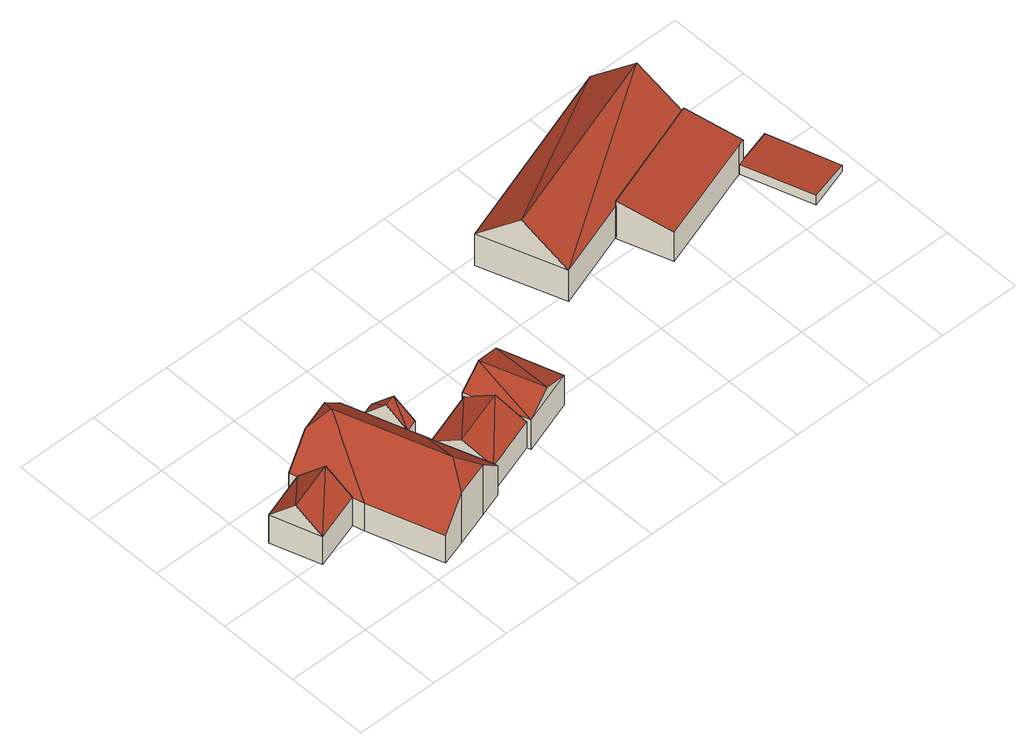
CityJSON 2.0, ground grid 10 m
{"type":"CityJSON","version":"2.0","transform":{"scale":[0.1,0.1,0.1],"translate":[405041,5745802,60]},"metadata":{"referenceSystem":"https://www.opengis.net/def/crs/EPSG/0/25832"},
"CityObjects":{
"building1":{"type":"Building","attributes":{"Geometrietyp2DReferenz":"3000","Gemeindeschluessel":"05570016","function":"31001_1000"},"children":["building1-1","building1-2"]},
"building1-1":{"type":"BuildingPart","attributes":{"roofType":"3300","measuredHeight":9.33},"parents":["building1"],"geometry":[{"type":"Solid","lod":"2","boundaries":[[[[0,1,2,3]],[[4,5,1,0]],[[6,7,5,4]],[[8,9,7,6]],[[10,11,9,8]],[[12,13,11,10]],[[14,15,13,12]],[[16,17,15,14]],[[18,19,17,16]],[[20,21,19,18]],[[22,23,21,20]],[[24,25,23,22]],[[26,27,25,24]],[[28,29,27,26]],[[3,2,30,31]],[[20,32,22]],[[0,33,4]],[[18,16,14,12,32,20]],[[10,8,6,4,33,32,12]],[[24,22,32,33,26]],[[3,31,28,26,33,0]],[[1,5,7,9,11,13,15,17,19,21,23,25,27,29,30,2]],[[30,29,28,31]]]],"semantics":{"surfaces":[{"type":"WallSurface"},{"type":"RoofSurface"},{"type":"GroundSurface"},{"type":"ClosureSurface"}],"values":[[0,0,0,0,0,0,0,0,0,0,0,0,0,0,0,1,1,1,1,1,1,2,3]]}}]},
"building1-2":{"type":"BuildingPart","attributes":{"roofType":"3100","measuredHeight":7.11},"parents":["building1"],"geometry":[{"type":"Solid","lod":"2","boundaries":[[[[34,31,30,35,36]],[[37,38,29,28,39]],[[36,35,38,37]],[[34,40,39]],[[37,41,36]],[[41,40,34]],[[34,36,41]],[[37,39,40]],[[40,41,37]],[[30,29,38,35]],[[31,34,39,28]],[[29,30,31,28]]]],"semantics":{"surfaces":[{"type":"WallSurface"},{"type":"RoofSurface"},{"type":"GroundSurface"},{"type":"ClosureSurface"}],"values":[[0,0,0,0,0,1,1,1,1,2,0,3]]}}]},
"building2":{"type":"Building","attributes":{"Gemeindeschluessel":"05570016","Geometrietyp2DReferenz":"3000","function":"51009_1610","roofType":"3100","measuredHeight":6.62},"geometry":[{"type":"Solid","lod":"2","boundaries":[[[[42,43,44,45]],[[46,47,43,42]],[[48,49,47,46]],[[45,44,49,48]],[[42,50,46]],[[48,51,45]],[[51,50,42]],[[42,45,51]],[[48,46,50]],[[50,51,48]],[[43,47,49,44]]]],"semantics":{"surfaces":[{"type":"WallSurface"},{"type":"RoofSurface"},{"type":"GroundSurface"}],"values":[[0,0,0,0,0,0,1,1,1,1,2]]}}]},
"building3":{"type":"Building","attributes":{"Gemeindeschluessel":"05570016","Geometrietyp2DReferenz":"3000","function":"31001_2460","roofType":"3100","measuredHeight":5.94},"geometry":[{"type":"Solid","lod":"2","boundaries":[[[[52,53,54,55]],[[56,57,53,52]],[[58,59,57,56]],[[55,54,59,58]],[[52,60,56]],[[58,61,55]],[[61,60,52]],[[52,55,61]],[[58,56,60]],[[60,61,58]],[[53,57,59,54]]]],"semantics":{"surfaces":[{"type":"WallSurface"},{"type":"RoofSurface"},{"type":"GroundSurface"}],"values":[[0,0,0,0,0,0,1,1,1,1,2]]}}]},
"building4":{"type":"Building","attributes":{"Gemeindeschluessel":"05570016","Geometrietyp2DReferenz":"3000","function":"31001_2000","roofType":"3100","measuredHeight":5.87},"geometry":[{"type":"Solid","lod":"2","boundaries":[[[[62,63,64,65]],[[66,67,63,62]],[[68,69,67,66]],[[65,64,69,68]],[[62,70,66]],[[68,71,65]],[[70,62,65]],[[65,71,70]],[[66,70,71]],[[71,68,66]],[[63,67,69,64]]]],"semantics":{"surfaces":[{"type":"WallSurface"},{"type":"RoofSurface"},{"type":"GroundSurface"}],"values":[[0,0,0,0,0,0,1,1,1,1,2]]}}]},
"building5":{"type":"Building","attributes":{"Gemeindeschluessel":"05570016","Geometrietyp2DReferenz":"3000","function":"31001_1100","roofType":"3100","measuredHeight":9.3},"address":[{"country":"Germany","locality":"Drensteinfurt","thoroughfareNumber":"42","thoroughfareName":"Altendorf"}],"geometry":[{"type":"Solid","lod":"2","boundaries":[[[[72,73,74,75]],[[76,77,73,72]],[[78,79,77,76]],[[80,81,79,78]],[[82,83,81,80]],[[75,74,83,82]],[[84,85,75]],[[75,82,84]],[[78,76,72,85,80]],[[85,84,80]],[[84,82,80]],[[85,72,75]],[[73,77,79,81,83,74]]]],"semantics":{"surfaces":[{"type":"WallSurface"},{"type":"RoofSurface"},{"type":"GroundSurface"}],"values":[[0,0,0,0,0,0,1,1,1,1,0,0,2]]}}]},
"building6":{"type":"Building","attributes":{"Gemeindeschluessel":"05570016","Geometrietyp2DReferenz":"3000","function":"31001_2000","roofType":"2100","measuredHeight":5.46},"geometry":[{"type":"Solid","lod":"2","boundaries":[[[[86,87,88,89]],[[90,91,87,86]],[[92,93,91,90]],[[94,95,93,92]],[[89,88,95,94]],[[92,90,86,89,94]],[[87,91,93,95,88]]]],"semantics":{"surfaces":[{"type":"WallSurface"},{"type":"RoofSurface"},{"type":"GroundSurface"}],"values":[[0,0,0,0,0,1,2]]}}]},
"building7":{"type":"Building","attributes":{"Gemeindeschluessel":"05570016","Geometrietyp2DReferenz":"3000","function":"31001_2460","roofType":"2100","measuredHeight":1.36},"geometry":[{"type":"Solid","lod":"2","boundaries":[[[[96,93,95,97]],[[98,99,93,96]],[[100,101,99,98]],[[102,103,101,100]],[[97,95,103,102]],[[100,98,96,97,102]],[[93,99,101,103,95]]]],"semantics":{"surfaces":[{"type":"WallSurface"},{"type":"RoofSurface"},{"type":"GroundSurface"}],"values":[[0,0,0,0,0,1,2]]}}]}
},
"vertices":[
[96,191,79],[96,191,5],[64,181,5],[64,181,45],[135,204,79],[135,204,5],[166,214,48],[166,214,5],[174,188,48],[174,188,5],[190,140,48],[190,140,5],[196,122,48],[196,122,5],[198,116,48],[198,116,5],[221,48,48],[221,48,5],[222,43,48],[222,43,5],[193,33,78],[193,33,5],[151,20,78],[151,20,5],[120,10,45],[120,10,5],[91,98,45],[91,98,5],[87,112,45],[87,112,5],[67,171,5],[67,171,45],[165,47,99],[121,179,99],
[67,171,46],[9,152,5],[9,152,46],[28,93,46],[28,93,5],[87,112,46],[77,141,77],[18,122,77],
[188,192,47],[188,192,6],[174,188,6],[174,188,47],[204,145,47],[204,145,6],[190,140,47],[190,140,6],[196,168,72],[182,164,72],
[265,138,44],[265,138,6],[198,116,6],[198,116,44],[287,70,44],[287,70,6],[221,48,44],[221,48,6],[276,104,65],[209,82,65],
[355,87,49],[355,87,6],[331,162,6],[331,162,49],[289,65,49],[289,65,6],[264,140,49],[264,140,6],[322,76,64],[297,151,64],
[690,269,49],[690,269,3],[655,370,3],[655,370,49],[689,269,49],[689,269,3],[552,222,49],[552,222,3],[457,190,49],[457,190,3],[422,291,49],[422,291,3],[440,241,96],[672,320,96],
[552,222,57],[552,222,2],[573,159,2],[573,159,44],[689,269,57],[689,269,2],[711,205,44],[711,205,2],[703,202,44],[703,202,2],
[711,205,15],[703,202,16],[754,219,11],[754,219,2],[781,134,11],[781,134,2],[730,118,16],[730,118,2]
]}
